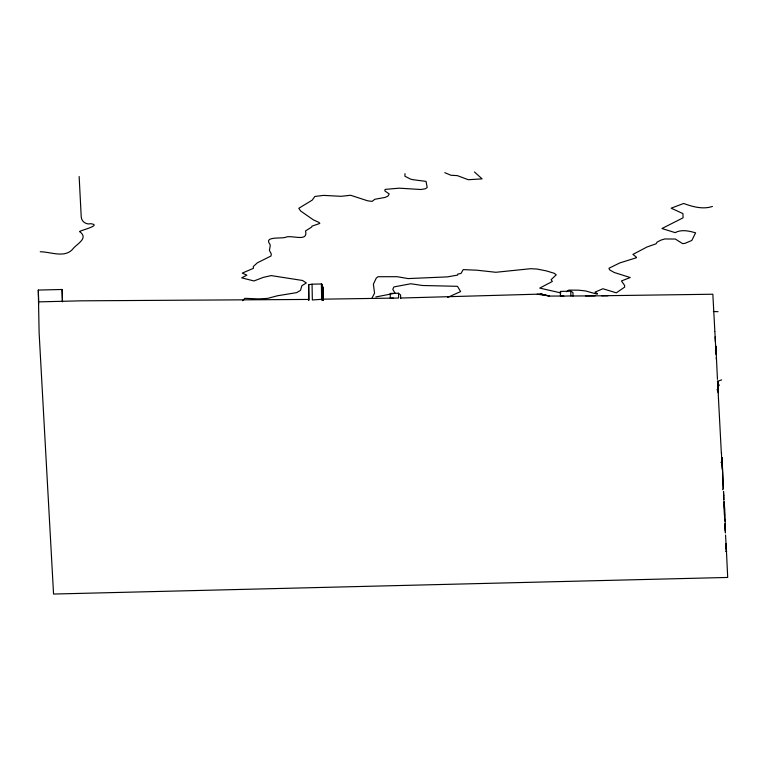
<?xml version="1.0" encoding="UTF-8"?>
<svg xmlns="http://www.w3.org/2000/svg" width="766" height="766" viewBox="0 0 766 766"><rect width="100%" height="100%" fill="white"/><g stroke="black" fill="none" stroke-linecap="round" stroke-linejoin="round"><path stroke-width="1.15" d="M321.385 283.966L322.199 284.454L322.496 299.793L321.672 299.803L321.385 283.966L312.059 284.196L308.669 284.684L308.688 300.368M321.672 299.803L321.682 299.305L312.346 299.975L312.059 284.196M322.381 300.186L322.199 284.454M322.132 287.212L323.108 287.202L323.252 300.157M405.022 173.662L404.888 176.228L410.586 179.129A16.163 6.262 -1.1 0 0 414.013 179.838L426.04 181.379L427.198 187.507L425.369 188.771L420.917 189.508L399.22 188.177L385.547 189.346L384.791 189.93L385.02 191.04L389.195 193.932L388.084 195.972L385.212 197.408L374.871 199.256L372.094 201.391L367.623 200.797L350.598 195.263L341.109 196.316L323.74 195.387L314.845 196.45L312.222 200.127L298.797 208.275L300.751 211.09L313.486 219.938L319.039 222.437L319.815 223.433L311.934 226.152L311.724 227.014L305.529 230.949C308.478 242.736 291.08 234.339 285.278 237.403C280.959 238.743 263.312 236.206 270.005 244.373A37.122 14.382 -1.1 0 1 269.958 247.265L269.412 250.405L271.308 254.034L270.992 256.007L257.347 262.815L253.287 266.53L253.412 268.339L242.238 273.117L246.863 275.138L241.692 277.847L253.986 280.959L263.274 277.388L271.212 275.597L302.532 280.48L306.343 282.932L301.861 285.737L300.521 290.343L296.653 292.641L277.503 295.753L267.535 298.414L258.515 298.903L244.881 298.319L242.698 300.732M722.568 489.704L723.248 488.785L722.079 457.532L723.248 488.785M372.132 297.811L374.545 293.196L373.396 284.176L376.25 278.135L377.983 276.727L397.2 276.698L408.067 278.585L447.449 276.88L457.666 275.09L457.8 274.027L460.998 273.472L463.229 269.613L476.95 270.207L495.87 272.284L530.608 268.703L537.071 269.058L546.187 270.848L554.163 273.261L556.25 274.831L551.118 279.657L552.324 281.476L539.752 288.102L560.942 292.938M566.629 291.76L568.745 290.123L578.378 290.161L585.406 290.908L597.193 294.182L597.48 293.627L594.962 292.172L602.899 288.744L616.295 292.823L624.635 287.145L624.606 285.421L621.465 280.959L630.227 277.531L614.217 272.485L609.592 269.833L608.989 268.244L619.818 262.92L636.46 257.721A6.319 2.451 -1.1 0 0 635.847 256.696L632.917 254.408L646.992 246.997L656.098 243.789L657.084 242.113L660.924 240.141L664.735 238.963L675.325 239.04L682.621 243.617L684.909 243.387L691.803 240.457L695.605 232.854C689.141 230.93 681.424 229.216 675.162 232.634L661.939 228.527L683.061 217.831L682.946 213.609L671.16 208.18L683.665 203.469C692.588 206.753 703.006 209.673 712.428 206.437M717.311 381.449L721.639 379.869M720.911 462.405L721.802 461.745L722.204 469.146M717.838 386.543L719.293 385.26L717.704 383.268M447.698 297.409L460.615 291.559L457.465 286.321L422.487 285.498L410.825 283.755L393.916 286.924L392.776 289.356L395.112 293.206L375.78 296.959M542.452 294.048L400.532 298.041M726.541 553.033L727.7 577.449L53.553 594.043L39.123 332.961L38.3 290.065L62.123 289.481L62.506 301.804M398.521 293.244L390.2 293.445L390.287 298.213L398.607 298.012L398.521 293.244L400.599 294.996L400.666 298.568M570.766 291.157L560.358 291.415L560.453 296.174L570.862 295.925L570.766 291.157L572.939 292.583L573.006 296.155M322.457 299.171L393.437 298.108M308.267 299.439L81.1 300.827L38.53 301.881L38.654 304.246M607.993 295.772L585.483 295.906L595.134 295.81M601.559 295.762L712.84 294.23L714.85 331.4M570.881 295.992L585.08 295.925M549.586 296.078L563.786 296.021M713.357 311.494L718.058 311.695M540.241 294.058L549.241 295.915M40.244 251.765C50.748 251.775 65.455 258.764 73.354 248.337C77.797 243.339 88.751 237.977 79.559 231.581C79.875 230.547 102.797 225.108 90.608 223.701C86.232 224.993 81.177 221.307 81.215 216.673L79.147 176.506M537.253 294.192L549.241 295.963L540.164 294.106M718.02 390.105L717.857 381.813L718.192 393.188L718.02 390.105L716.947 389.798L717.78 389.31L717.618 381.018M444.768 172.685L450.992 175.27L457.302 175.615L468.275 179.713L482.111 178.88L474.422 171.957M725.871 551.3L726.484 551.999L726.015 543.582M715.999 349.315L715.827 346.309L716.086 354.084L715.626 345.801M716.287 354.553L716.191 352.925L717.455 379.304M716.287 357.693L716.373 359.321M721.486 452.744L721.572 457.359M725.201 521.177L725.115 519.511L725.431 532.983L725.345 531.326M725.316 530.848L724.923 523.829L725.316 530.905M725.546 535.089L726.513 552.2L726.283 544.923L726.369 549.682M38.3 290.065L38.673 300.712M714.87 331.783L715.894 350.656M715.138 336.858L715.415 342M718.23 393.983L721.352 453.29M717.637 386.102L717.732 390.832M323.108 287.202L323.357 300.176M308.669 284.684L308.966 300.023M62.123 289.481L62.352 301.297M721.84 459.351L721.744 457.637L721.936 464.11L721.84 459.351M724.617 508.988L724.387 504.775L724.847 520.803L724.617 508.988M723.746 495.439L723.516 491.37L723.832 500.198L723.746 495.439M724.339 507.178L724.023 501.433L724.502 515.47L724.339 507.178"/></g></svg>
